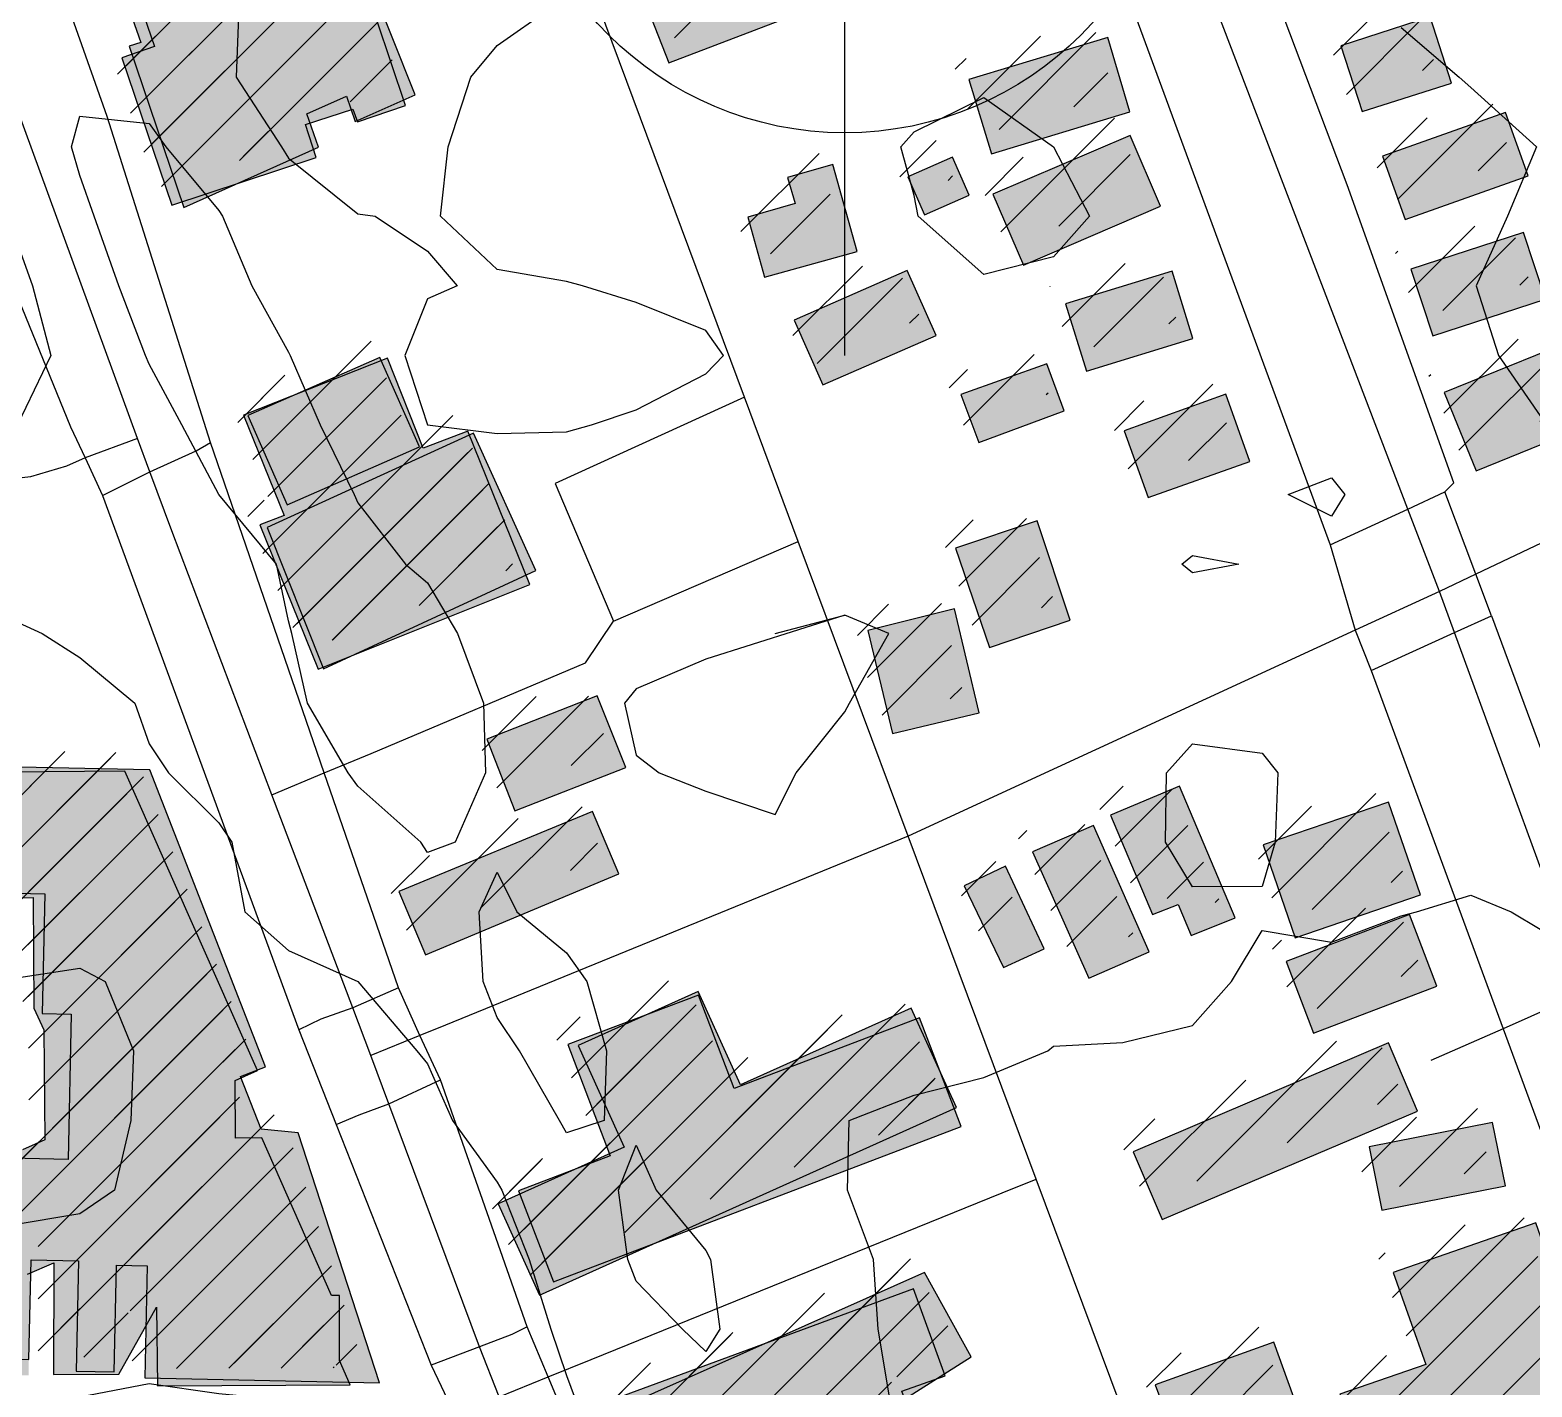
# Model space of a CAD drawing. Extents: x 6576311 to 6728256, y 2029764 to 2237541.
# Drawn here: x 6670270 to 6670918, y 2176380 to 2176966 of the extents above; entities that cross this region are included whole.
import ezdxf

# ---------------------------------------------------------------- set-up
doc = ezdxf.new("R2010")
doc.units = 21
for name, color, linetype in [('BUILDINGS', 9, 'Continuous'), ('CL_LOCAL', 4, 'Continuous'), ('CL_MAJOR', 2, 'Continuous'), ('CL_TRAIL', 6, 'Continuous'), ('CONTOUR_1FT', 251, 'Continuous')]:
    doc.layers.add(name, color=color, linetype=linetype)

msp = doc.modelspace()

# ---------------------------------------------------------------- hatches: boundary and pattern name
at = {"layer": 'BUILDINGS_HATCH'}
for points in [[(6670270.41, 2177042.77), (6670287.65, 2176991.49), (6670309.74, 2176998.87), (6670323.52, 2176958.5), (6670309.36, 2176953.71), (6670330.9, 2176890.06), (6670393.21, 2176910.72), (6670388.62, 2176924.91), (6670409.01, 2176931.55), (6670411.02, 2176926.09), (6670431.69, 2176933.1), (6670394.64, 2177043.66), (6670444.2, 2177060.26), (6670432.14, 2177096.63)], [(6670304.44, 2176997.72), (6670317.53, 2176960.3), (6670312.6, 2176958.75), (6670336.1, 2176889.14), (6670394.19, 2176915.13), (6670389.16, 2176929.53), (6670406.26, 2176937.18), (6670410.11, 2176926.2), (6670435.93, 2176937.67), (6670395.16, 2177040.17)], [(6670602.27, 2176973.15), (6670587.07, 2177012.79), (6670551.1, 2176999.16), (6670554.26, 2176991.16), (6670533.02, 2176983.06), (6670545.35, 2176951.43)], [(6670882.9, 2176942.66), (6670873.71, 2176971.39), (6670835.19, 2176958.84), (6670844.38, 2176930.47)], [(6670684.49, 2176912.32), (6670744.26, 2176930.41), (6670734.77, 2176962.42), (6670674.71, 2176944.32)], [(6670863.02, 2176883.93), (6670915.97, 2176902.73), (6670906.22, 2176930.01), (6670853.26, 2176911.21)], [(6670685.13, 2176894.84), (6670698.31, 2176864.3), (6670757.48, 2176889.68), (6670744.31, 2176920.22)], [(6670596.61, 2176902.11), (6670599.78, 2176890.83), (6670579.38, 2176884.92), (6670586.58, 2176859.09), (6670626.53, 2176870.19), (6670616.16, 2176907.66)], [(6670655.67, 2176885.97), (6670674.93, 2176894.43), (6670667.77, 2176910.79), (6670648.51, 2176902.33)], [(6670865.38, 2176862.46), (6670874.86, 2176833.72), (6670923.57, 2176849.59), (6670914.09, 2176878.32)], [(6670611.74, 2176812.58), (6670660.72, 2176833.91), (6670648.12, 2176861.9), (6670599.42, 2176840.57)], [(6670725.45, 2176818.52), (6670771.34, 2176832.56), (6670762.42, 2176861.66), (6670716.53, 2176847.62)], [(6670960.93, 2176802.77), (6670947.17, 2176836.58), (6670879.78, 2176809.34), (6670893.54, 2176775.53)], [(6670361.92, 2176799.51), (6670379.4, 2176756.24), (6670368.92, 2176752.19), (6670394.15, 2176690.02), (6670485.32, 2176726.46), (6670458.66, 2176792.63), (6670439.41, 2176785.27), (6670423.93, 2176824.17)], [(6670363.7, 2176799.37), (6670380.71, 2176760.83), (6670437.73, 2176785.8), (6670420.72, 2176824.34)], [(6670679.06, 2176787.73), (6670715.88, 2176801.37), (6670708.42, 2176821.73), (6670671.32, 2176808.46)], [(6670795.95, 2176779.49), (6670785.62, 2176808.58), (6670741.72, 2176792.73), (6670752.06, 2176764.01)], [(6670372.02, 2176751.07), (6670396.36, 2176690.17), (6670487.93, 2176732.55), (6670461.11, 2176791.77)], [(6670718.53, 2176711.05), (6670704.17, 2176753.97), (6670669.05, 2176742.17), (6670683.69, 2176699.25)], [(6670641.87, 2176662.29), (6670679.27, 2176671.19), (6670668.59, 2176715.94), (6670631.19, 2176706.68)], [(6670478.93, 2176628.82), (6670526.78, 2176647.6), (6670514.45, 2176678.51), (6670466.88, 2176659.73)], [(6670208.12, 2176594.58), (6670276.17, 2176593.11), (6670275.08, 2176541.47), (6670287.5, 2176541.19), (6670286.18, 2176478.54), (6670236.82, 2176479.57), (6670234.98, 2176392.88), (6670269.33, 2176392.19), (6670270.22, 2176435.21), (6670290.65, 2176434.78), (6670289.66, 2176387.21), (6670306.14, 2176386.88), (6670307.11, 2176432.89), (6670320.32, 2176432.61), (6670319.34, 2176384.24), (6670420.49, 2176382.19), (6670385.52, 2176490), (6670369.43, 2176491.53), (6670360.6, 2176514.22), (6670371.41, 2176518.38), (6670321.41, 2176646.52), (6670209.28, 2176648.88)], [(6670310.66, 2176645.96), (6670206, 2176645.16), (6670206.52, 2176590.89), (6670271.18, 2176591.53), (6670271.38, 2176543.82), (6670275.68, 2176534.37), (6670276.16, 2176487.02), (6670266.53, 2176482.61), (6670229.1, 2176482.45), (6670229.73, 2176399.78), (6670236.31, 2176385.24), (6670269.21, 2176385.38), (6670268.75, 2176429.08), (6670280.07, 2176433.86), (6670279.99, 2176385.79), (6670308.07, 2176385.91), (6670324.4, 2176414.75), (6670324.82, 2176380.88), (6670407.93, 2176381.23), (6670403.35, 2176391.77), (6670403.23, 2176419.82), (6670399.82, 2176419.8), (6670369.76, 2176487.78), (6670358.41, 2176487.73), (6670358.31, 2176512.5), (6670367.93, 2176516.91)], [(6670770.73, 2176575.06), (6670789.7, 2176582.79), (6670765.63, 2176639.51), (6670735.9, 2176627), (6670753.95, 2176584.1), (6670765, 2176588.51)], [(6670869.64, 2176592.6), (6670855.85, 2176632.6), (6670801.76, 2176614.16), (6670815.54, 2176574.16)], [(6670428.87, 2176594.01), (6670440.33, 2176566.75), (6670523.85, 2176601.7), (6670512.39, 2176628.6)], [(6670702.22, 2176611.19), (6670726.56, 2176556.67), (6670752.6, 2176568.07), (6670728.55, 2176622.6)], [(6670672.78, 2176596.5), (6670689.67, 2176561.24), (6670707.22, 2176569.33), (6670690.61, 2176604.95)], [(6670876.61, 2176553.29), (6670864.85, 2176584.2), (6670811.62, 2176563.95), (6670823.38, 2176533.04)], [(6670471.67, 2176459.37), (6670489.51, 2176420.03), (6670669.39, 2176500.92), (6670649.95, 2176543.78), (6670576.26, 2176510.65), (6670557.99, 2176550.93), (6670506.3, 2176527.69), (6670526.14, 2176483.85)], [(6670501.76, 2176528.04), (6670520.11, 2176480.04), (6670480.47, 2176464.94), (6670495.67, 2176425.67), (6670671.52, 2176492.7), (6670653.45, 2176539.6), (6670573.6, 2176509.04), (6670558.11, 2176549.4)], [(6670745.59, 2176481.72), (6670758.2, 2176452.64), (6670868.33, 2176499.36), (6670855.73, 2176528.8)], [(6670906.19, 2176467.1), (6670900.69, 2176494.4), (6670847.41, 2176483.97), (6670852.91, 2176456.68)], [(6670988.15, 2176268.6), (6670953.13, 2176367.87), (6670957.94, 2176369.72), (6670940.43, 2176418.81), (6670931.65, 2176415.86), (6670919.31, 2176451.13), (6670857.85, 2176429.75), (6670871.91, 2176390.11), (6670834.81, 2176377.21), (6670845.43, 2176347.75), (6670889.33, 2176363.23), (6670891.91, 2176355.96), (6670905.22, 2176360.75), (6670911.25, 2176344.02), (6670872.45, 2176330.38), (6670892.26, 2176274.74), (6670884.33, 2176272.16), (6670865.67, 2176325.26), (6670784.67, 2176296.51), (6670815.96, 2176208.14)], [(6670514.07, 2176366.67), (6670558.43, 2176238.95), (6670672.01, 2176288.53), (6670653.6, 2176329.68), (6670666.34, 2176336.4), (6670647.9, 2176375.72), (6670675.82, 2176393.43), (6670655.59, 2176429.7)], [(6670669.84, 2176287.28), (6670654.06, 2176329.82), (6670662.55, 2176333.14), (6670645.91, 2176378.59), (6670664.6, 2176385.23), (6670650.83, 2176422.68), (6670514.04, 2176372.21), (6670562.25, 2176242.03), (6670640.12, 2176270.76), (6670638.4, 2176275.49)], [(6670767.72, 2176347.06), (6670818.7, 2176365.48), (6670806.35, 2176399.67), (6670755.1, 2176381.24)]]:
    msp.add_hatch(color=251, dxfattribs=at).paths.add_polyline_path(points)
at = {"layer": 'BUILDINGS_SHADOW'}
h = msp.add_hatch(dxfattribs=at)
h.set_pattern_fill('ANSI31', scale=5)
h.paths.add_polyline_path([(6670263.67, 2177050.15), (6670280.9, 2176998.87), (6670302.99, 2177006.25), (6670316.77, 2176965.88), (6670302.61, 2176961.09), (6670324.15, 2176897.44), (6670386.47, 2176918.1), (6670381.87, 2176932.28), (6670402.26, 2176938.93), (6670404.27, 2176933.47), (6670424.94, 2176940.48), (6670387.89, 2177051.04), (6670437.45, 2177067.64), (6670425.39, 2177104.01)])
h = msp.add_hatch(dxfattribs=at)
h.set_pattern_fill('ANSI31', scale=5)
h.paths.add_polyline_path([(6670297.69, 2177005.1), (6670310.78, 2176967.68), (6670305.85, 2176966.13), (6670329.35, 2176896.52), (6670387.44, 2176922.51), (6670382.41, 2176936.91), (6670399.51, 2176944.56), (6670403.36, 2176933.58), (6670429.18, 2176945.05), (6670388.41, 2177047.55)])
h = msp.add_hatch(dxfattribs=at)
h.set_pattern_fill('ANSI31', scale=5)
h.paths.add_polyline_path([(6670595.52, 2176980.53), (6670580.32, 2177020.17), (6670544.36, 2177006.54), (6670547.51, 2176998.54), (6670526.27, 2176990.44), (6670538.6, 2176958.8)])
h = msp.add_hatch(dxfattribs=at)
h.set_pattern_fill('ANSI31', scale=5)
h.paths.add_polyline_path([(6670876.15, 2176950.03), (6670866.96, 2176978.77), (6670828.44, 2176966.22), (6670837.63, 2176937.85)])
h = msp.add_hatch(dxfattribs=at)
h.set_pattern_fill('ANSI31', scale=5)
h.paths.add_polyline_path([(6670677.74, 2176919.69), (6670737.51, 2176937.79), (6670728.02, 2176969.8), (6670667.97, 2176951.7)])
h = msp.add_hatch(dxfattribs=at)
h.set_pattern_fill('ANSI31', scale=5)
h.paths.add_polyline_path([(6670856.27, 2176891.31), (6670909.22, 2176910.11), (6670899.47, 2176937.39), (6670846.51, 2176918.59)])
h = msp.add_hatch(dxfattribs=at)
h.set_pattern_fill('ANSI31', scale=5)
h.paths.add_polyline_path([(6670678.39, 2176902.22), (6670691.56, 2176871.68), (6670750.73, 2176897.06), (6670737.56, 2176927.6)])
h = msp.add_hatch(dxfattribs=at)
h.set_pattern_fill('ANSI31', scale=5)
h.paths.add_polyline_path([(6670589.86, 2176909.49), (6670593.03, 2176898.21), (6670572.63, 2176892.3), (6670579.83, 2176866.47), (6670619.78, 2176877.57), (6670609.41, 2176915.03)])
h = msp.add_hatch(dxfattribs=at)
h.set_pattern_fill('ANSI31', scale=5)
h.paths.add_polyline_path([(6670648.93, 2176893.35), (6670668.18, 2176901.81), (6670661.02, 2176918.17), (6670641.77, 2176909.71)])
h = msp.add_hatch(dxfattribs=at)
h.set_pattern_fill('ANSI31', scale=5)
h.paths.add_polyline_path([(6670858.63, 2176869.84), (6670868.11, 2176841.1), (6670916.82, 2176856.97), (6670907.34, 2176885.7)])
h = msp.add_hatch(dxfattribs=at)
h.set_pattern_fill('ANSI31', scale=5)
h.paths.add_polyline_path([(6670604.99, 2176819.96), (6670653.97, 2176841.29), (6670641.37, 2176869.28), (6670592.68, 2176847.95)])
h = msp.add_hatch(dxfattribs=at)
h.set_pattern_fill('ANSI31', scale=5)
h.paths.add_polyline_path([(6670718.7, 2176825.9), (6670764.59, 2176839.94), (6670755.67, 2176869.04), (6670709.78, 2176855)])
h = msp.add_hatch(dxfattribs=at)
h.set_pattern_fill('ANSI31', scale=5)
h.paths.add_polyline_path([(6670954.18, 2176810.15), (6670940.42, 2176843.96), (6670873.03, 2176816.72), (6670886.79, 2176782.91)])
h = msp.add_hatch(dxfattribs=at)
h.set_pattern_fill('ANSI31', scale=5)
h.paths.add_polyline_path([(6670355.17, 2176806.89), (6670372.65, 2176763.62), (6670362.17, 2176759.57), (6670387.4, 2176697.4), (6670478.57, 2176733.84), (6670451.91, 2176800.01), (6670432.66, 2176792.64), (6670417.18, 2176831.55)])
h = msp.add_hatch(dxfattribs=at)
h.set_pattern_fill('ANSI31', scale=5)
h.paths.add_polyline_path([(6670356.96, 2176806.75), (6670373.97, 2176768.21), (6670430.98, 2176793.18), (6670413.97, 2176831.72)])
h = msp.add_hatch(dxfattribs=at)
h.set_pattern_fill('ANSI31', scale=5)
h.paths.add_polyline_path([(6670672.31, 2176795.11), (6670709.13, 2176808.74), (6670701.67, 2176829.11), (6670664.57, 2176815.84)])
h = msp.add_hatch(dxfattribs=at)
h.set_pattern_fill('ANSI31', scale=5)
h.paths.add_polyline_path([(6670789.2, 2176786.87), (6670778.87, 2176815.96), (6670734.98, 2176800.11), (6670745.31, 2176771.38)])
h = msp.add_hatch(dxfattribs=at)
h.set_pattern_fill('ANSI31', scale=5)
h.paths.add_polyline_path([(6670365.27, 2176758.45), (6670389.61, 2176697.55), (6670481.18, 2176739.93), (6670454.36, 2176799.15)])
h = msp.add_hatch(dxfattribs=at)
h.set_pattern_fill('ANSI31', scale=5)
h.paths.add_polyline_path([(6670711.78, 2176718.43), (6670697.42, 2176761.35), (6670662.3, 2176749.55), (6670676.94, 2176706.63)])
h = msp.add_hatch(dxfattribs=at)
h.set_pattern_fill('ANSI31', scale=5)
h.paths.add_polyline_path([(6670635.12, 2176669.67), (6670672.52, 2176678.57), (6670661.84, 2176723.32), (6670624.44, 2176714.06)])
h = msp.add_hatch(dxfattribs=at)
h.set_pattern_fill('ANSI31', scale=5)
h.paths.add_polyline_path([(6670472.18, 2176636.2), (6670520.03, 2176654.98), (6670507.7, 2176685.88), (6670460.13, 2176667.11)])
h = msp.add_hatch(dxfattribs=at)
h.set_pattern_fill('ANSI31', scale=5)
h.paths.add_polyline_path([(6670201.37, 2176601.96), (6670269.42, 2176600.49), (6670268.33, 2176548.84), (6670280.75, 2176548.57), (6670279.43, 2176485.92), (6670230.07, 2176486.95), (6670228.23, 2176400.26), (6670262.58, 2176399.57), (6670263.47, 2176442.59), (6670283.9, 2176442.16), (6670282.91, 2176394.59), (6670299.39, 2176394.26), (6670300.36, 2176440.26), (6670313.57, 2176439.99), (6670312.59, 2176391.62), (6670413.74, 2176389.57), (6670378.77, 2176497.37), (6670362.68, 2176498.91), (6670353.85, 2176521.6), (6670364.66, 2176525.76), (6670314.66, 2176653.89), (6670202.53, 2176656.26)])
h = msp.add_hatch(dxfattribs=at)
h.set_pattern_fill('ANSI31', scale=5)
h.paths.add_polyline_path([(6670303.91, 2176653.34), (6670199.25, 2176652.53), (6670199.77, 2176598.27), (6670264.43, 2176598.91), (6670264.63, 2176551.2), (6670268.93, 2176541.75), (6670269.41, 2176494.4), (6670259.79, 2176489.99), (6670222.35, 2176489.83), (6670222.98, 2176407.16), (6670229.56, 2176392.62), (6670262.46, 2176392.76), (6670262, 2176436.46), (6670273.32, 2176441.24), (6670273.24, 2176393.17), (6670301.32, 2176393.29), (6670317.65, 2176422.13), (6670318.08, 2176388.26), (6670401.18, 2176388.61), (6670396.6, 2176399.15), (6670396.48, 2176427.19), (6670393.07, 2176427.18), (6670363.01, 2176495.16), (6670351.66, 2176495.11), (6670351.56, 2176519.88), (6670361.18, 2176524.29)])
h = msp.add_hatch(dxfattribs=at)
h.set_pattern_fill('ANSI31', scale=5)
h.paths.add_polyline_path([(6670763.98, 2176582.44), (6670782.95, 2176590.17), (6670758.88, 2176646.88), (6670729.15, 2176634.38), (6670747.2, 2176591.48), (6670758.25, 2176595.89)])
h = msp.add_hatch(dxfattribs=at)
h.set_pattern_fill('ANSI31', scale=5)
h.paths.add_polyline_path([(6670422.12, 2176601.39), (6670433.58, 2176574.13), (6670517.1, 2176609.08), (6670505.65, 2176635.98)])
h = msp.add_hatch(dxfattribs=at)
h.set_pattern_fill('ANSI31', scale=5)
h.paths.add_polyline_path([(6670862.89, 2176599.98), (6670849.11, 2176639.98), (6670795.01, 2176621.54), (6670808.79, 2176581.54)])
h = msp.add_hatch(dxfattribs=at)
h.set_pattern_fill('ANSI31', scale=5)
h.paths.add_polyline_path([(6670695.47, 2176618.57), (6670719.81, 2176564.04), (6670745.85, 2176575.45), (6670721.8, 2176629.97)])
h = msp.add_hatch(dxfattribs=at)
h.set_pattern_fill('ANSI31', scale=5)
h.paths.add_polyline_path([(6670666.03, 2176603.88), (6670682.92, 2176568.62), (6670700.47, 2176576.71), (6670683.87, 2176612.33)])
h = msp.add_hatch(dxfattribs=at)
h.set_pattern_fill('ANSI31', scale=5)
h.paths.add_polyline_path([(6670869.86, 2176560.67), (6670858.1, 2176591.58), (6670804.87, 2176571.32), (6670816.63, 2176540.42)])
h = msp.add_hatch(dxfattribs=at)
h.set_pattern_fill('ANSI31', scale=5)
h.paths.add_polyline_path([(6670464.92, 2176466.74), (6670482.76, 2176427.41), (6670662.64, 2176508.3), (6670643.2, 2176551.16), (6670569.51, 2176518.03), (6670551.24, 2176558.31), (6670499.55, 2176535.07), (6670519.39, 2176491.23)])
h = msp.add_hatch(dxfattribs=at)
h.set_pattern_fill('ANSI31', scale=5)
h.paths.add_polyline_path([(6670495.01, 2176535.41), (6670513.36, 2176487.42), (6670473.72, 2176472.32), (6670488.92, 2176433.05), (6670664.77, 2176500.08), (6670646.7, 2176546.98), (6670566.85, 2176516.42), (6670551.36, 2176556.78)])
h = msp.add_hatch(dxfattribs=at)
h.set_pattern_fill('ANSI31', scale=5)
h.paths.add_polyline_path([(6670738.84, 2176489.1), (6670751.45, 2176460.02), (6670861.58, 2176506.74), (6670848.98, 2176536.18)])
h = msp.add_hatch(dxfattribs=at)
h.set_pattern_fill('ANSI31', scale=5)
h.paths.add_polyline_path([(6670899.44, 2176474.48), (6670893.94, 2176501.77), (6670840.66, 2176491.35), (6670846.16, 2176464.06)])
h = msp.add_hatch(dxfattribs=at)
h.set_pattern_fill('ANSI31', scale=5)
h.paths.add_polyline_path([(6670981.4, 2176275.97), (6670946.38, 2176375.25), (6670951.19, 2176377.1), (6670933.68, 2176426.19), (6670924.9, 2176423.24), (6670912.56, 2176458.51), (6670851.1, 2176437.13), (6670865.17, 2176397.49), (6670828.06, 2176384.59), (6670838.68, 2176355.13), (6670882.58, 2176370.61), (6670885.16, 2176363.34), (6670898.47, 2176368.13), (6670904.5, 2176351.4), (6670865.7, 2176337.76), (6670885.51, 2176282.12), (6670877.58, 2176279.54), (6670858.92, 2176332.64), (6670777.92, 2176303.88), (6670809.21, 2176215.52)])
h = msp.add_hatch(dxfattribs=at)
h.set_pattern_fill('ANSI31', scale=5)
h.paths.add_polyline_path([(6670507.32, 2176374.05), (6670551.68, 2176246.33), (6670665.26, 2176295.91), (6670646.85, 2176337.06), (6670659.59, 2176343.77), (6670641.16, 2176383.1), (6670669.08, 2176400.81), (6670648.84, 2176437.07)])
h = msp.add_hatch(dxfattribs=at)
h.set_pattern_fill('ANSI31', scale=5)
h.paths.add_polyline_path([(6670663.09, 2176294.66), (6670647.31, 2176337.2), (6670655.8, 2176340.52), (6670639.16, 2176385.97), (6670657.85, 2176392.61), (6670644.08, 2176430.06), (6670507.3, 2176379.59), (6670555.5, 2176249.41), (6670633.37, 2176278.14), (6670631.65, 2176282.87)])
h = msp.add_hatch(dxfattribs=at)
h.set_pattern_fill('ANSI31', scale=5)
h.paths.add_polyline_path([(6670760.97, 2176354.44), (6670811.95, 2176372.86), (6670799.61, 2176407.05), (6670748.35, 2176388.62)])

# ---------------------------------------------------------------- linework, layer by layer
at = {"layer": 'BUILDINGS'}
for points in [[(6670270.41, 2177042.77), (6670287.65, 2176991.49), (6670309.74, 2176998.87), (6670323.52, 2176958.5), (6670309.36, 2176953.71), (6670330.9, 2176890.06), (6670393.21, 2176910.72), (6670388.62, 2176924.91), (6670409.01, 2176931.55), (6670411.02, 2176926.09), (6670431.69, 2176933.1), (6670394.64, 2177043.66), (6670444.2, 2177060.26), (6670432.14, 2177096.63), (6670270.41, 2177042.77)], [(6670304.44, 2176997.72), (6670317.53, 2176960.3), (6670312.6, 2176958.75), (6670336.1, 2176889.14), (6670394.19, 2176915.13), (6670389.16, 2176929.53), (6670406.26, 2176937.18), (6670410.11, 2176926.2), (6670435.93, 2176937.67), (6670395.16, 2177040.17), (6670304.44, 2176997.72)], [(6670602.27, 2176973.15), (6670587.07, 2177012.79), (6670551.1, 2176999.16), (6670554.26, 2176991.16), (6670533.02, 2176983.06), (6670545.35, 2176951.43), (6670602.27, 2176973.15)], [(6670882.9, 2176942.66), (6670873.71, 2176971.39), (6670835.19, 2176958.84), (6670844.38, 2176930.47), (6670882.9, 2176942.66)], [(6670684.49, 2176912.32), (6670744.26, 2176930.41), (6670734.77, 2176962.42), (6670674.71, 2176944.32), (6670684.49, 2176912.32)], [(6670863.02, 2176883.93), (6670915.97, 2176902.73), (6670906.22, 2176930.01), (6670853.26, 2176911.21), (6670863.02, 2176883.93)], [(6670685.13, 2176894.84), (6670698.31, 2176864.3), (6670757.48, 2176889.68), (6670744.31, 2176920.22), (6670685.13, 2176894.84)], [(6670596.61, 2176902.11), (6670599.78, 2176890.83), (6670579.38, 2176884.92), (6670586.58, 2176859.09), (6670626.53, 2176870.19), (6670616.16, 2176907.66), (6670596.61, 2176902.11)], [(6670655.67, 2176885.97), (6670674.93, 2176894.43), (6670667.77, 2176910.79), (6670648.51, 2176902.33), (6670655.67, 2176885.97)], [(6670865.38, 2176862.46), (6670874.86, 2176833.72), (6670923.57, 2176849.59), (6670914.09, 2176878.32), (6670865.38, 2176862.46)], [(6670611.74, 2176812.58), (6670660.72, 2176833.91), (6670648.12, 2176861.9), (6670599.42, 2176840.57), (6670611.74, 2176812.58)], [(6670725.45, 2176818.52), (6670771.34, 2176832.56), (6670762.42, 2176861.66), (6670716.53, 2176847.62), (6670725.45, 2176818.52)], [(6670960.93, 2176802.77), (6670947.17, 2176836.58), (6670879.78, 2176809.34), (6670893.54, 2176775.53), (6670960.93, 2176802.77)], [(6670361.92, 2176799.51), (6670379.4, 2176756.24), (6670368.92, 2176752.19), (6670394.15, 2176690.02), (6670485.32, 2176726.46), (6670458.66, 2176792.63), (6670439.41, 2176785.27), (6670423.93, 2176824.17), (6670361.92, 2176799.51)], [(6670363.7, 2176799.37), (6670380.71, 2176760.83), (6670437.73, 2176785.8), (6670420.72, 2176824.34), (6670363.7, 2176799.37)], [(6670679.06, 2176787.73), (6670715.88, 2176801.37), (6670708.42, 2176821.73), (6670671.32, 2176808.46), (6670679.06, 2176787.73)], [(6670795.95, 2176779.49), (6670785.62, 2176808.58), (6670741.72, 2176792.73), (6670752.06, 2176764.01), (6670795.95, 2176779.49)], [(6670372.02, 2176751.07), (6670396.36, 2176690.17), (6670487.93, 2176732.55), (6670461.11, 2176791.77), (6670372.02, 2176751.07)], [(6670718.53, 2176711.05), (6670704.17, 2176753.97), (6670669.05, 2176742.17), (6670683.69, 2176699.25), (6670718.53, 2176711.05)], [(6670641.87, 2176662.29), (6670679.27, 2176671.19), (6670668.59, 2176715.94), (6670631.19, 2176706.68), (6670641.87, 2176662.29)], [(6670478.93, 2176628.82), (6670526.78, 2176647.6), (6670514.45, 2176678.51), (6670466.88, 2176659.73), (6670478.93, 2176628.82)], [(6670208.12, 2176594.58), (6670276.17, 2176593.11), (6670275.08, 2176541.47), (6670287.5, 2176541.19), (6670286.18, 2176478.54), (6670236.82, 2176479.57), (6670234.98, 2176392.88), (6670269.33, 2176392.19), (6670270.22, 2176435.21), (6670290.65, 2176434.78), (6670289.66, 2176387.21), (6670306.14, 2176386.88), (6670307.11, 2176432.89), (6670320.32, 2176432.61), (6670319.34, 2176384.24), (6670420.49, 2176382.19), (6670385.52, 2176490), (6670369.43, 2176491.53), (6670360.6, 2176514.22), (6670371.41, 2176518.38), (6670321.41, 2176646.52), (6670209.28, 2176648.88), (6670208.12, 2176594.58)], [(6670770.73, 2176575.06), (6670789.7, 2176582.79), (6670765.63, 2176639.51), (6670735.9, 2176627), (6670753.95, 2176584.1), (6670765, 2176588.51), (6670770.73, 2176575.06)], [(6670869.64, 2176592.6), (6670855.85, 2176632.6), (6670801.76, 2176614.16), (6670815.54, 2176574.16), (6670869.64, 2176592.6)], [(6670428.87, 2176594.01), (6670440.33, 2176566.75), (6670523.85, 2176601.7), (6670512.39, 2176628.6), (6670428.87, 2176594.01)], [(6670702.22, 2176611.19), (6670726.56, 2176556.67), (6670752.6, 2176568.07), (6670728.55, 2176622.6), (6670702.22, 2176611.19)], [(6670672.78, 2176596.5), (6670689.67, 2176561.24), (6670707.22, 2176569.33), (6670690.61, 2176604.95), (6670672.78, 2176596.5)], [(6670876.61, 2176553.29), (6670864.85, 2176584.2), (6670811.62, 2176563.95), (6670823.38, 2176533.04), (6670876.61, 2176553.29)], [(6670471.67, 2176459.37), (6670489.51, 2176420.03), (6670669.39, 2176500.92), (6670649.95, 2176543.78), (6670576.26, 2176510.65), (6670557.99, 2176550.93), (6670506.3, 2176527.69), (6670526.14, 2176483.85), (6670471.67, 2176459.37)], [(6670501.76, 2176528.04), (6670520.11, 2176480.04), (6670480.47, 2176464.94), (6670495.67, 2176425.67), (6670671.52, 2176492.7), (6670653.45, 2176539.6), (6670573.6, 2176509.04), (6670558.11, 2176549.4), (6670501.76, 2176528.04)], [(6670745.59, 2176481.72), (6670758.2, 2176452.64), (6670868.33, 2176499.36), (6670855.73, 2176528.8), (6670745.59, 2176481.72)], [(6670906.19, 2176467.1), (6670900.69, 2176494.4), (6670847.41, 2176483.97), (6670852.91, 2176456.68), (6670906.19, 2176467.1)], [(6670988.15, 2176268.6), (6670953.13, 2176367.87), (6670957.94, 2176369.72), (6670940.43, 2176418.81), (6670931.65, 2176415.86), (6670919.31, 2176451.13), (6670857.85, 2176429.75), (6670871.91, 2176390.11), (6670834.81, 2176377.21), (6670845.43, 2176347.75), (6670889.33, 2176363.23), (6670891.91, 2176355.96), (6670905.22, 2176360.75), (6670911.25, 2176344.02), (6670872.45, 2176330.38), (6670892.26, 2176274.74), (6670884.33, 2176272.16), (6670865.67, 2176325.26), (6670784.67, 2176296.51), (6670815.96, 2176208.14), (6670988.15, 2176268.6)], [(6670514.07, 2176366.67), (6670558.43, 2176238.95), (6670672.01, 2176288.53), (6670653.6, 2176329.68), (6670666.34, 2176336.4), (6670647.9, 2176375.72), (6670675.82, 2176393.43), (6670655.59, 2176429.7), (6670514.07, 2176366.67)], [(6670669.84, 2176287.28), (6670654.06, 2176329.82), (6670662.55, 2176333.14), (6670645.91, 2176378.59), (6670664.6, 2176385.23), (6670650.83, 2176422.68), (6670514.04, 2176372.21), (6670562.25, 2176242.03), (6670640.12, 2176270.76), (6670638.4, 2176275.49), (6670669.84, 2176287.28)], [(6670767.72, 2176347.06), (6670818.7, 2176365.48), (6670806.35, 2176399.67), (6670755.1, 2176381.24), (6670767.72, 2176347.06)]]:
    msp.add_lwpolyline(points, close=True, dxfattribs=at)
for points in [[(6670268.75, 2176429.08), (6670280.07, 2176433.86), (6670279.99, 2176385.79), (6670308.07, 2176385.91), (6670324.4, 2176414.75), (6670324.82, 2176380.88), (6670407.93, 2176381.23), (6670403.35, 2176391.77), (6670403.23, 2176419.82), (6670399.82, 2176419.8), (6670369.76, 2176487.78), (6670358.41, 2176487.73), (6670358.31, 2176512.5), (6670367.93, 2176516.91), (6670310.66, 2176645.96), (6670310.66, 2176645.96), (6670206, 2176645.16)], [(6670206.52, 2176590.89), (6670271.18, 2176591.53), (6670271.38, 2176543.82), (6670275.68, 2176534.37), (6670276.16, 2176487.02), (6670266.53, 2176482.61)]]:
    msp.add_lwpolyline(points, dxfattribs=at)
at = {"layer": 'CL_LOCAL'}
for points in [[(6671363.26, 2175428.88), (6671245.58, 2175708.09), (6671226.93, 2175751.35), (6671208.21, 2175792.42), (6671169.22, 2175910.22), (6671118.15, 2176058.71), (6671058.13, 2176233.31), (6671051.21, 2176253.42), (6671047.48, 2176263.42), (6671036.87, 2176291.89), (6670984.34, 2176432.58), (6670941.04, 2176550.73), (6670924.25, 2176596.55), (6670884.22, 2176705.75), (6670877.73, 2176723.49), (6670864.11, 2176759.05), (6670682.31, 2177233.94), (6670668.57, 2177269.75), (6670603.82, 2177438.32), (6670580.13, 2177500.21), (6670542.36, 2177598.75)], [(6670820.2, 2176158.44), (6670703.78, 2176470.03), (6670648.53, 2176617.89), (6670601.16, 2176744.98), (6670577.95, 2176807.3), (6670446.1, 2177161.15), (6670381.27, 2177335.19), (6670359.18, 2177394.42), (6670328.97, 2177475.51), (6670321.03, 2177496.86)], [(6672432.12, 2177461.52), (6672314.14, 2177405.51), (6672296.45, 2177397.09), (6672252.47, 2177376.14), (6672123.6, 2177314.77), (6671291.2, 2176918.28), (6671057.76, 2176808.97), (6671026.82, 2176794.27), (6670893.44, 2176730.95), (6670877.73, 2176723.49), (6670841.47, 2176706.77), (6670648.53, 2176617.89), (6670449.05, 2176536.48), (6670437.87, 2176531.92), (6670416.86, 2176523.34)], [(6670577.95, 2176807.3), (6670496.37, 2176770.06), (6670521.52, 2176710.66), (6670601.16, 2176744.98)], [(6670316.12, 2176789.52), (6670293.53, 2176781.12), (6670285.51, 2176777.55), (6670269.93, 2176772.93), (6670252.08, 2176770.78), (6670197.11, 2176771.42), (6670032.28, 2176773.39), (6669974.87, 2176775.11), (6669750.57, 2176781.93), (6669726.77, 2176782.67), (6669392.1, 2176792.81), (6669059.85, 2176802.94)], [(6670374.15, 2176635.74), (6670396.72, 2176645.27), (6670416.93, 2176653.58), (6670509.37, 2176692.65), (6670521.52, 2176710.66)], [(6670941.04, 2176550.73), (6670905.2, 2176534.91), (6670874.03, 2176521.2)], [(6670472.19, 2176376.15), (6670493.29, 2176384.69), (6670511.78, 2176392.19), (6670689.11, 2176464.07), (6670703.78, 2176470.03)]]:
    msp.add_lwpolyline(points, dxfattribs=at)
at = {"layer": 'CL_MAJOR'}
msp.add_lwpolyline([(6670472.19, 2176376.15), (6670463.62, 2176397.67), (6670424.58, 2176502.54), (6670416.86, 2176523.34), (6670408.97, 2176543.89), (6670374.15, 2176635.74), (6670330.98, 2176749.7), (6670321.49, 2176775.12), (6670316.12, 2176789.52), (6670218.25, 2177057.52), (6670195.69, 2177119.78), (6670175.53, 2177174.47), (6670160.26, 2177216.25), (6670136.65, 2177280.91)], dxfattribs=at)
at = {"layer": 'CL_TRAIL'}
for points in [[(6670880.08, 2176766.41), (6670883.92, 2176770.32), (6670838.02, 2176898.83), (6670745.95, 2177142.39), (6670708.44, 2177245.01), (6670694.81, 2177282.35), (6670678.37, 2177327.34), (6670629.12, 2177458.5), (6670590.7, 2177561.95), (6670582.7, 2177590.65)], [(6670513.16, 2177562.35), (6670521.32, 2177565.34), (6670526.32, 2177562.3), (6670529.56, 2177552.99), (6670552.98, 2177488.19), (6670563.86, 2177458.11), (6670575.54, 2177426.15), (6670586.76, 2177395.46), (6670638.38, 2177260.01), (6670691.78, 2177120.89), (6670830.62, 2176743.62)], [(6670061.67, 2177393.1), (6670142.62, 2177162.75), (6670161.71, 2177108.42), (6670178.21, 2177061.43), (6670287.32, 2176794.46)], [(6670428.68, 2176552.49), (6670396.72, 2176645.27), (6670347.67, 2176787.68), (6670303, 2176928.37), (6670251.85, 2177072.81), (6670242.95, 2177097.98), (6670206.67, 2177186.62), (6670189.25, 2177229.12), (6670178.27, 2177255.92), (6670154.96, 2177329.64), (6670151.51, 2177361.75)], [(6670287.32, 2176794.46), (6670293.53, 2176781.12), (6670301.11, 2176764.83)], [(6670341.39, 2176784.09), (6670347.67, 2176787.68)], [(6670301.11, 2176764.83), (6670321.49, 2176775.12), (6670341.39, 2176784.09)], [(6670830.62, 2176743.62), (6670864.11, 2176759.05), (6670880.08, 2176766.41)], [(6670900.19, 2176713.03), (6670893.44, 2176730.95), (6670880.08, 2176766.41)], [(6670301.11, 2176764.83), (6670385.75, 2176534.47), (6670401.89, 2176493.63), (6670442.89, 2176389.75)], [(6670830.62, 2176743.62), (6670841.47, 2176706.77), (6670848.24, 2176689.39)], [(6670848.24, 2176689.39), (6670884.22, 2176705.75), (6670900.19, 2176713.03)], [(6670900.19, 2176713.03), (6670924.2, 2176648.08), (6670945.21, 2176596.96), (6670956.13, 2176570.42), (6670981.42, 2176504.64), (6670997.13, 2176459.48)], [(6670848.24, 2176689.39), (6670905.2, 2176534.91), (6671000.34, 2176276.84)], [(6670428.68, 2176552.49), (6670408.97, 2176543.89), (6670395.21, 2176538.99)], [(6670446.85, 2176512.91), (6670437.87, 2176531.92), (6670428.68, 2176552.49)], [(6670395.21, 2176538.99), (6670385.75, 2176534.47)], [(6670411.72, 2176497.79), (6670424.58, 2176502.54), (6670446.85, 2176512.91)], [(6670484.23, 2176406.35), (6670446.85, 2176512.91)], [(6670401.89, 2176493.63), (6670411.72, 2176497.79)], [(6670477.64, 2176402.94), (6670463.62, 2176397.67), (6670442.89, 2176389.75)], [(6670495.72, 2176358.51), (6670503.09, 2176361.27), (6670493.29, 2176384.69), (6670484.23, 2176406.35), (6670477.64, 2176402.94)], [(6670442.89, 2176389.75), (6670452.71, 2176368.89), (6670459.22, 2176345.32)]]:
    msp.add_lwpolyline(points, dxfattribs=at)
at = {"layer": 'CONTOUR_1FT'}
for points, elevation in [([(6670359.81, 2176975.31), (6670358.74, 2176945.31), (6670378.29, 2176915.31), (6670381.24, 2176910.31), (6670411.24, 2176886.38), (6670418.74, 2176885.31), (6670441.24, 2176870.31), (6670454.1, 2176855.31), (6670441.24, 2176849.68), (6670431.49, 2176825.31), (6670441.24, 2176795.31), (6670441.24, 2176795.31), (6670471.24, 2176791.56), (6670501.24, 2176792.31), (6670511.96, 2176795.31), (6670531.24, 2176801.89), (6670561.24, 2176817.37), (6670568.96, 2176825.31), (6670561.24, 2176836.11), (6670531.24, 2176848.17), (6670508.16, 2176855.31), (6670501.24, 2176857.22), (6670471.24, 2176862.37), (6670446.87, 2176885.31), (6670450.18, 2176915.31), (6670459.99, 2176945.31), (6670471.24, 2176958.94), (6670494.72, 2176975.31)], 59), ([(6670861.24, 2176966.74), (6670886.24, 2176945.31), (6670891.24, 2176940.81), (6670919.58, 2176915.31), (6670907.18, 2176885.31), (6670893.59, 2176855.31), (6670903.24, 2176825.31), (6670921.24, 2176799.26)], 59), ([(6670711.24, 2176867.81), (6670681.24, 2176860.15), (6670652.88, 2176885.31), (6670651.24, 2176894.31), (6670645.41, 2176915.31), (6670651.24, 2176921.67), (6670681.24, 2176936.48), (6670711.24, 2176915.31), (6670711.24, 2176915.31), (6670726.8, 2176885.31), (6670711.24, 2176867.81)], 59), ([(6670453.24, 2176615.31), (6670441.24, 2176610.86), (6670438.32, 2176615.31), (6670411.24, 2176639.44), (6670407.09, 2176645.31), (6670389.5, 2176675.31), (6670382.78, 2176705.31), (6670381.24, 2176710.76), (6670376.05, 2176735.31), (6670351.24, 2176765.31), (6670351.24, 2176765.31), (6670335.24, 2176795.31), (6670321.24, 2176821.56), (6670319.66, 2176825.31), (6670308.09, 2176855.31), (6670297.49, 2176885.31), (6670291.24, 2176902.96), (6670287.74, 2176915.31), (6670291.24, 2176928.43), (6670321.24, 2176925.31), (6670328.36, 2176915.31), (6670351.24, 2176887.76), (6670352.86, 2176885.31), (6670365.49, 2176855.31), (6670381.24, 2176826.67), (6670382.04, 2176825.31), (6670394.91, 2176795.31), (6670409.62, 2176765.31), (6670411.24, 2176761.78), (6670431.7, 2176735.31), (6670441.24, 2176727.23), (6670454.2, 2176705.31), (6670465.44, 2176675.31), (6670466.24, 2176645.31), (6670453.24, 2176615.31)], 58), ([(6670261.24, 2176882.41), (6670270.9, 2176855.31), (6670278.7, 2176825.31), (6670264.46, 2176795.31)], 59), ([(6670831.24, 2176755.93), (6670812.49, 2176765.31), (6670831.24, 2176772.45), (6670837.01, 2176765.31), (6670831.24, 2176755.93)], 59), ([(6670771.24, 2176731.56), (6670766.63, 2176735.31), (6670771.24, 2176739.06), (6670791.24, 2176735.31), (6670771.24, 2176731.56)], 59), ([(6670591.24, 2176705.31), (6670591.24, 2176705.31), (6670621.24, 2176713.31), (6670561.24, 2176694.26), (6670531.24, 2176681.52), (6670526.24, 2176675.31), (6670531.24, 2176652.81), (6670541.24, 2176645.31), (6670561.24, 2176637.31), (6670591.24, 2176627.31), (6670600.24, 2176645.31), (6670621.24, 2176671.56), (6670623.24, 2176675.31), (6670640.19, 2176705.31), (6670621.24, 2176713.31)], 59), ([(6670261.24, 2176711.74), (6670275.09, 2176705.31), (6670291.24, 2176695.06), (6670315.07, 2176675.31), (6670321.24, 2176657.81), (6670329.58, 2176645.31), (6670351.24, 2176623.64), (6670356.8, 2176615.31), (6670362.49, 2176585.31), (6670381.24, 2176568.64), (6670411.24, 2176555.31), (6670411.24, 2176555.31), (6670436.7, 2176525.31), (6670441.24, 2176519.75), (6670452.06, 2176495.31), (6670471.24, 2176468.72), (6670473.3, 2176465.31), (6670485.05, 2176435.31), (6670494.38, 2176405.31), (6670501.24, 2176385.31), (6670504.88, 2176375.31)], 59), ([(6670801.24, 2176596.22), (6670771.24, 2176596.11), (6670759.53, 2176615.31), (6670759.99, 2176645.31), (6670771.24, 2176657.72), (6670801.24, 2176653.71), (6670808.02, 2176645.31), (6670806.92, 2176615.31), (6670801.24, 2176596.22)], 59), ([(6670501.24, 2176489.92), (6670498.15, 2176495.31), (6670480.99, 2176525.31), (6670471.24, 2176539.75), (6670465.33, 2176555.31), (6670463.5, 2176585.31), (6670471.24, 2176602.45), (6670479.81, 2176585.31), (6670501.24, 2176567.66), (6670509.99, 2176555.31), (6670518.48, 2176525.31), (6670517.4, 2176495.31), (6670501.24, 2176489.92)], 58), ([(6670640.65, 2176375.31), (6670635.72, 2176405.31), (6670633.66, 2176435.31), (6670622.44, 2176465.31), (6670623.12, 2176495.31), (6670651.24, 2176506.28), (6670681.24, 2176513.81), (6670708.84, 2176525.31), (6670711.24, 2176527.31), (6670741.24, 2176528.94), (6670771.24, 2176536.22), (6670788.04, 2176555.31), (6670801.24, 2176577.31), (6670831.24, 2176572.23), (6670861.24, 2176583.64), (6670867.91, 2176585.31), (6670891.24, 2176592.55), (6670908.74, 2176585.31), (6670921.24, 2176577.81)], 59), ([(6670291.24, 2176455.02), (6670261.24, 2176450.08), (6670246.02, 2176465.31), (6670246.24, 2176495.31), (6670249.24, 2176525.31), (6670260.15, 2176555.31), (6670261.24, 2176556.46), (6670291.24, 2176561.02), (6670302.15, 2176555.31), (6670314.49, 2176525.31), (6670313.28, 2176495.31), (6670306.24, 2176465.31), (6670291.24, 2176455.02)], 59), ([(6670561.24, 2176395.63), (6670551.24, 2176405.31), (6670531.24, 2176426), (6670527.64, 2176435.31), (6670523.57, 2176465.31), (6670531.24, 2176484.72), (6670539.93, 2176465.31), (6670561.24, 2176439.18), (6670563.31, 2176435.31), (6670567.36, 2176405.31), (6670561.24, 2176395.63)], 58), ([(6670351.24, 2176364.4), (6670321.24, 2176363.31), (6670291.24, 2176374.56), (6670290.33, 2176375.31), (6670291.24, 2176376.06), (6670321.24, 2176381.85), (6670351.24, 2176377.62), (6670375.24, 2176375.31), (6670351.24, 2176364.4)], 59)]:
    msp.add_lwpolyline(points, dxfattribs=dict(at, elevation=elevation))
at = {"layer": 'IMG_ALIGN_NEAR'}
msp.add_line((6670621.24, 2176825.31, 45.41), (6670621.24, 2177305.31, 45.41), dxfattribs=at)
msp.add_circle((6670621.24, 2177065.31, 45.41), 144, dxfattribs=at)

doc.saveas('drawing.dxf')
